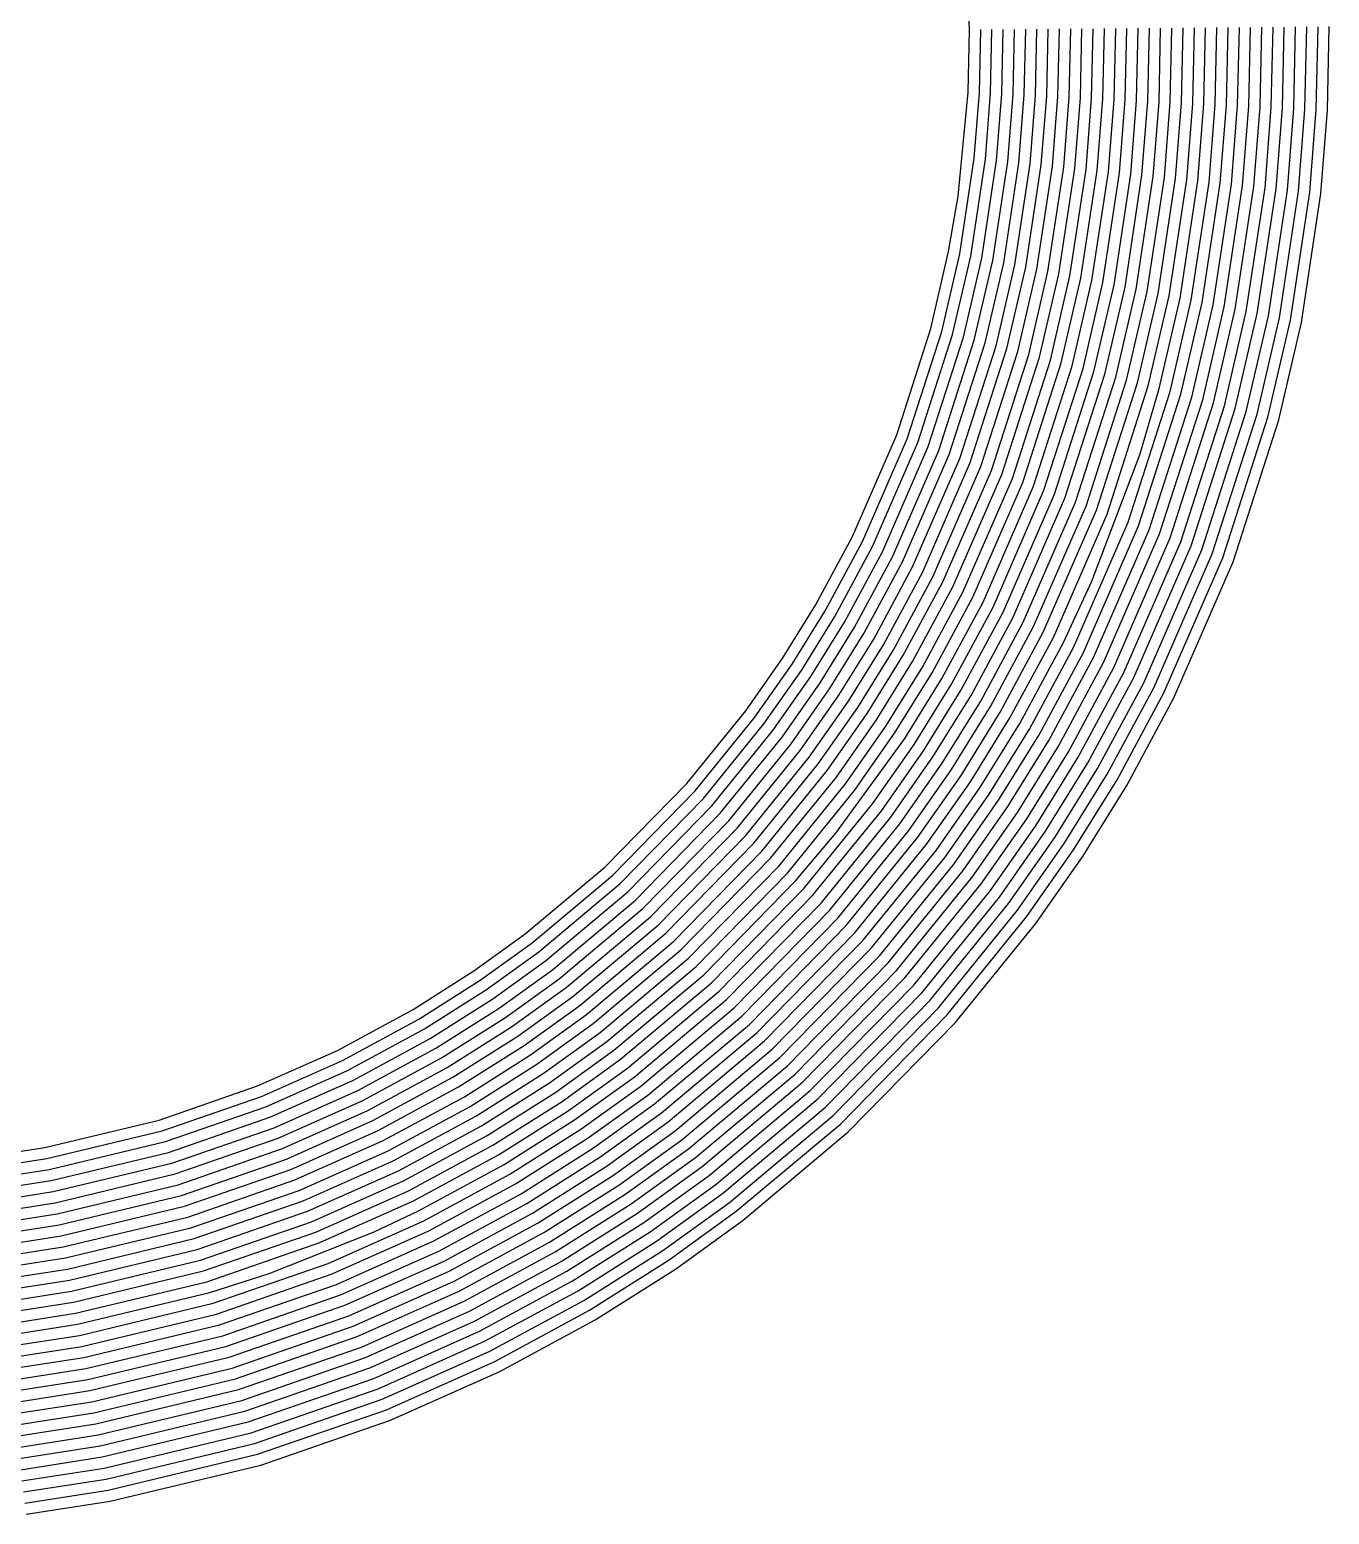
# Model space of a CAD drawing. Header units: metres. Extents: x -19 to 19, y -19.6 to 19.6.
# Drawn here: x -9.489 to -6.02, y 1.282 to 5.246 of the extents above; entities that cross this region are included whole.
import ezdxf

# ---------------------------------------------------------------- set-up
doc = ezdxf.new("R2010")
doc.units = ezdxf.units.M

msp = doc.modelspace()

# ---------------------------------------------------------------- linework, layer by layer
for p, q in [((-6.980494, 5.245458, 0.630214), (-6.988592, 5.451476, 0.623865)), ((-6.984186, 5.078977, 0.635103), (-6.980494, 5.245458, 0.630214)), ((-6.954212, 5.077472, 0.635145), (-6.950481, 5.245715, 0.630204)), ((-6.924238, 5.075966, 0.635187), (-6.920468, 5.245971, 0.630195)), ((-6.894264, 5.074461, 0.635229), (-6.890454, 5.246228, 0.630186)), ((-6.86429, 5.072956, 0.635271), (-6.860441, 5.246484, 0.630177)), ((-6.834316, 5.071451, 0.635313), (-6.830428, 5.246741, 0.630167)), ((-6.804342, 5.069946, 0.635355), (-6.800415, 5.246998, 0.630158)), ((-6.774368, 5.068441, 0.635397), (-6.770402, 5.247254, 0.630149)), ((-6.744394, 5.066936, 0.635439), (-6.740389, 5.247511, 0.63014)), ((-6.71442, 5.065431, 0.635481), (-6.710376, 5.247767, 0.63013)), ((-6.684446, 5.063926, 0.635523), (-6.680363, 5.248024, 0.630121)), ((-6.654472, 5.06242, 0.635565), (-6.65035, 5.24828, 0.630112)), ((-6.624498, 5.060915, 0.635607), (-6.620337, 5.248537, 0.630103)), ((-6.594524, 5.05941, 0.635649), (-6.590324, 5.248794, 0.630093)), ((-6.56455, 5.057905, 0.635691), (-6.560311, 5.24905, 0.630084)), ((-6.534576, 5.0564, 0.635733), (-6.530298, 5.249307, 0.630075)), ((-6.504602, 5.054895, 0.635775), (-6.500285, 5.249563, 0.630066)), ((-6.474628, 5.05339, 0.635817), (-6.470272, 5.24982, 0.630056)), ((-6.444654, 5.051885, 0.635859), (-6.440259, 5.250076, 0.630047)), ((-6.41468, 5.050379, 0.635901), (-6.410246, 5.250333, 0.630038)), ((-6.384706, 5.048874, 0.635943), (-6.380232, 5.250589, 0.630029)), ((-6.354732, 5.047369, 0.635985), (-6.350219, 5.250846, 0.630019)), ((-6.324758, 5.045864, 0.636027), (-6.320206, 5.251103, 0.63001)), ((-6.294784, 5.044359, 0.636069), (-6.290193, 5.251359, 0.630001)), ((-6.26481, 5.042854, 0.636111), (-6.26018, 5.251616, 0.629992)), ((-6.234836, 5.041349, 0.636153), (-6.230167, 5.251872, 0.629982)), ((-6.204862, 5.039844, 0.636195), (-6.200154, 5.252129, 0.629973)), ((-6.174888, 5.038339, 0.636237), (-6.170141, 5.252385, 0.629964)), ((-6.144914, 5.036833, 0.636279), (-6.140128, 5.252642, 0.629954)), ((-6.11494, 5.035328, 0.636321), (-6.110115, 5.252899, 0.629945)), ((-6.084966, 5.033823, 0.636363), (-6.080102, 5.253155, 0.629936)), ((-6.054992, 5.032318, 0.636405), (-6.050089, 5.253412, 0.629927)), ((-6.025018, 5.030813, 0.636447), (-6.020076, 5.253668, 0.629917)), ((-7.010901, 4.80127, 0.642869), (-6.984186, 5.078977, 0.635103)), ((-6.96791, 4.902771, 0.640074), (-6.954212, 5.077472, 0.635145)), ((-6.938057, 4.899729, 0.640156), (-6.924238, 5.075966, 0.635187)), ((-6.908203, 4.896687, 0.640239), (-6.894264, 5.074461, 0.635229)), ((-6.87835, 4.893645, 0.640321), (-6.86429, 5.072956, 0.635271)), ((-6.848496, 4.890602, 0.640404), (-6.834316, 5.071451, 0.635313)), ((-6.818643, 4.88756, 0.640486), (-6.804342, 5.069946, 0.635355)), ((-6.788789, 4.884518, 0.640569), (-6.774368, 5.068441, 0.635397)), ((-6.758936, 4.881476, 0.640651), (-6.744394, 5.066936, 0.635439)), ((-6.729082, 4.878434, 0.640734), (-6.71442, 5.065431, 0.635481)), ((-6.699229, 4.875391, 0.640816), (-6.684446, 5.063926, 0.635523)), ((-6.669375, 4.872349, 0.640899), (-6.654472, 5.06242, 0.635565)), ((-6.639522, 4.869307, 0.640982), (-6.624498, 5.060915, 0.635607)), ((-6.609668, 4.866265, 0.641064), (-6.594524, 5.05941, 0.635649)), ((-6.579815, 4.863223, 0.641147), (-6.56455, 5.057905, 0.635691)), ((-6.549961, 4.86018, 0.641229), (-6.534576, 5.0564, 0.635733)), ((-6.520108, 4.857138, 0.641312), (-6.504602, 5.054895, 0.635775)), ((-6.490254, 4.854096, 0.641394), (-6.474628, 5.05339, 0.635817)), ((-6.460401, 4.851054, 0.641477), (-6.444654, 5.051885, 0.635859)), ((-6.430547, 4.848012, 0.641559), (-6.41468, 5.050379, 0.635901)), ((-6.400694, 4.844969, 0.641642), (-6.384706, 5.048874, 0.635943)), ((-6.370841, 4.841927, 0.641724), (-6.354732, 5.047369, 0.635985)), ((-6.340987, 4.838885, 0.641807), (-6.324758, 5.045864, 0.636027)), ((-6.311134, 4.835843, 0.641889), (-6.294784, 5.044359, 0.636069)), ((-6.28128, 4.832801, 0.641972), (-6.26481, 5.042854, 0.636111)), ((-6.251427, 4.829758, 0.642054), (-6.234836, 5.041349, 0.636153)), ((-6.221573, 4.826716, 0.642137), (-6.204862, 5.039844, 0.636195)), ((-6.19172, 4.823674, 0.642219), (-6.174888, 5.038339, 0.636237)), ((-6.161866, 4.820632, 0.642302), (-6.144914, 5.036833, 0.636279)), ((-6.132013, 4.81759, 0.642384), (-6.11494, 5.035328, 0.636321)), ((-6.102159, 4.814547, 0.642467), (-6.084966, 5.033823, 0.636363)), ((-6.072306, 4.811505, 0.642549), (-6.054992, 5.032318, 0.636405)), ((-6.042452, 4.808463, 0.642632), (-6.025018, 5.030813, 0.636447)), ((-7.00672, 4.647235, 0.646938), (-6.96791, 4.902771, 0.640074)), ((-6.977294, 4.641331, 0.647087), (-6.938057, 4.899729, 0.640156)), ((-6.947867, 4.635427, 0.647236), (-6.908203, 4.896687, 0.640239)), ((-6.918441, 4.629523, 0.647385), (-6.87835, 4.893645, 0.640321)), ((-6.889015, 4.623619, 0.647534), (-6.848496, 4.890602, 0.640404)), ((-6.859589, 4.617715, 0.647683), (-6.818643, 4.88756, 0.640486)), ((-6.830163, 4.611811, 0.647832), (-6.788789, 4.884518, 0.640569)), ((-6.800737, 4.605907, 0.647981), (-6.758936, 4.881476, 0.640651)), ((-6.771311, 4.600003, 0.64813), (-6.729082, 4.878434, 0.640734)), ((-6.741885, 4.594099, 0.648279), (-6.699229, 4.875391, 0.640816)), ((-6.712459, 4.588195, 0.648428), (-6.669375, 4.872349, 0.640899)), ((-6.683033, 4.582291, 0.648577), (-6.639522, 4.869307, 0.640982)), ((-6.653606, 4.576387, 0.648726), (-6.609668, 4.866265, 0.641064)), ((-6.62418, 4.570483, 0.648875), (-6.579815, 4.863223, 0.641147)), ((-6.594754, 4.564579, 0.649024), (-6.549961, 4.86018, 0.641229)), ((-6.565328, 4.558675, 0.649173), (-6.520108, 4.857138, 0.641312)), ((-6.535902, 4.552771, 0.649322), (-6.490254, 4.854096, 0.641394)), ((-6.506476, 4.546867, 0.649471), (-6.460401, 4.851054, 0.641477)), ((-6.47705, 4.540963, 0.64962), (-6.430547, 4.848012, 0.641559)), ((-6.447624, 4.535059, 0.649769), (-6.400694, 4.844969, 0.641642)), ((-6.418198, 4.529156, 0.649918), (-6.370841, 4.841927, 0.641724)), ((-6.388771, 4.523252, 0.650066), (-6.340987, 4.838885, 0.641807)), ((-6.359345, 4.517348, 0.650215), (-6.311134, 4.835843, 0.641889)), ((-7.036146, 4.653138, 0.646789), (-7.010901, 4.80127, 0.642869)), ((-6.329919, 4.511444, 0.650364), (-6.28128, 4.832801, 0.641972)), ((-6.300493, 4.50554, 0.650513), (-6.251427, 4.829758, 0.642054)), ((-6.271067, 4.499636, 0.650662), (-6.221573, 4.826716, 0.642137)), ((-6.241641, 4.493732, 0.650811), (-6.19172, 4.823674, 0.642219)), ((-6.212215, 4.487828, 0.65096), (-6.161866, 4.820632, 0.642302)), ((-6.182789, 4.481924, 0.651109), (-6.132013, 4.81759, 0.642384)), ((-6.153363, 4.47602, 0.651258), (-6.102159, 4.814547, 0.642467)), ((-6.123937, 4.470116, 0.651407), (-6.072306, 4.811505, 0.642549)), ((-6.09451, 4.464212, 0.651556), (-6.042452, 4.808463, 0.642632)), ((-7.083744, 4.447505, 0.651985), (-7.036146, 4.653138, 0.646789)), ((-7.054715, 4.439887, 0.652166), (-7.00672, 4.647235, 0.646938)), ((-7.025685, 4.432269, 0.652348), (-6.977294, 4.641331, 0.647087)), ((-6.996656, 4.424651, 0.652529), (-6.947867, 4.635427, 0.647236)), ((-6.967626, 4.417034, 0.65271), (-6.918441, 4.629523, 0.647385)), ((-6.938597, 4.409416, 0.652891), (-6.889015, 4.623619, 0.647534)), ((-6.909568, 4.401798, 0.653073), (-6.859589, 4.617715, 0.647683)), ((-6.880538, 4.39418, 0.653254), (-6.830163, 4.611811, 0.647832)), ((-6.851509, 4.386562, 0.653435), (-6.800737, 4.605907, 0.647981)), ((-6.822479, 4.378944, 0.653616), (-6.771311, 4.600003, 0.64813)), ((-6.79345, 4.371326, 0.653798), (-6.741885, 4.594099, 0.648279)), ((-6.76442, 4.363708, 0.653979), (-6.712459, 4.588195, 0.648428)), ((-6.735391, 4.356091, 0.65416), (-6.683033, 4.582291, 0.648577)), ((-6.706361, 4.348473, 0.654341), (-6.653606, 4.576387, 0.648726)), ((-6.677332, 4.340855, 0.654522), (-6.62418, 4.570483, 0.648875)), ((-6.648303, 4.333237, 0.654704), (-6.594754, 4.564579, 0.649024)), ((-6.619273, 4.325619, 0.654885), (-6.565328, 4.558675, 0.649173)), ((-6.590244, 4.318001, 0.655066), (-6.535902, 4.552771, 0.649322)), ((-6.561214, 4.310383, 0.655247), (-6.506476, 4.546867, 0.649471)), ((-6.532185, 4.302765, 0.655429), (-6.47705, 4.540963, 0.64962)), ((-6.503155, 4.295148, 0.65561), (-6.447624, 4.535059, 0.649769)), ((-6.474126, 4.28753, 0.655791), (-6.418198, 4.529156, 0.649918)), ((-6.445096, 4.279912, 0.655972), (-6.388771, 4.523252, 0.650066)), ((-6.416067, 4.272294, 0.656154), (-6.359345, 4.517348, 0.650215)), ((-6.387038, 4.264676, 0.656335), (-6.329919, 4.511444, 0.650364)), ((-6.358008, 4.257058, 0.656516), (-6.300493, 4.50554, 0.650513)), ((-6.328979, 4.24944, 0.656697), (-6.271067, 4.499636, 0.650662)), ((-6.299949, 4.241822, 0.656879), (-6.241641, 4.493732, 0.650811)), ((-6.27092, 4.234205, 0.65706), (-6.212215, 4.487828, 0.65096)), ((-6.24189, 4.226587, 0.657241), (-6.182789, 4.481924, 0.651109)), ((-7.17487, 4.164364, 0.658739), (-7.083744, 4.447505, 0.651985)), ((-7.146794, 4.15377, 0.658967), (-7.054715, 4.439887, 0.652166)), ((-6.212861, 4.218969, 0.657422), (-6.153363, 4.47602, 0.651258)), ((-6.183832, 4.211351, 0.657603), (-6.123937, 4.470116, 0.651407)), ((-6.154802, 4.203733, 0.657785), (-6.09451, 4.464212, 0.651556)), ((-7.118717, 4.143176, 0.659195), (-7.025685, 4.432269, 0.652348)), ((-7.090641, 4.132582, 0.659423), (-6.996656, 4.424651, 0.652529)), ((-7.062565, 4.121989, 0.65965), (-6.967626, 4.417034, 0.65271)), ((-7.034489, 4.111395, 0.659878), (-6.938597, 4.409416, 0.652891)), ((-7.006412, 4.100801, 0.660106), (-6.909568, 4.401798, 0.653073)), ((-6.978336, 4.090207, 0.660334), (-6.880538, 4.39418, 0.653254)), ((-6.95026, 4.079613, 0.660562), (-6.851509, 4.386562, 0.653435)), ((-6.922184, 4.069019, 0.660789), (-6.822479, 4.378944, 0.653616)), ((-6.894108, 4.058425, 0.661017), (-6.79345, 4.371326, 0.653798)), ((-6.866031, 4.047831, 0.661245), (-6.76442, 4.363708, 0.653979)), ((-6.837955, 4.037237, 0.661473), (-6.735391, 4.356091, 0.65416)), ((-6.809879, 4.026643, 0.6617), (-6.706361, 4.348473, 0.654341)), ((-6.781803, 4.016049, 0.661928), (-6.677332, 4.340855, 0.654522)), ((-6.753726, 4.005455, 0.662156), (-6.648303, 4.333237, 0.654704)), ((-6.72565, 3.994861, 0.662384), (-6.619273, 4.325619, 0.654885)), ((-6.697574, 3.984267, 0.662612), (-6.590244, 4.318001, 0.655066)), ((-6.669498, 3.973673, 0.662839), (-6.561214, 4.310383, 0.655247)), ((-6.641421, 3.963079, 0.663067), (-6.532185, 4.302765, 0.655429)), ((-6.613345, 3.952485, 0.663295), (-6.503155, 4.295148, 0.65561)), ((-6.525264, 4.113678, 0.659796), (-6.474126, 4.28753, 0.655791)), ((-6.557193, 3.931297, 0.663751), (-6.445096, 4.279912, 0.655972)), ((-6.529117, 3.920703, 0.663978), (-6.416067, 4.272294, 0.656154)), ((-6.50104, 3.910109, 0.664206), (-6.387038, 4.264676, 0.656335)), ((-6.472964, 3.899515, 0.664434), (-6.358008, 4.257058, 0.656516)), ((-6.444888, 3.888921, 0.664662), (-6.328979, 4.24944, 0.656697)), ((-6.416812, 3.878327, 0.66489), (-6.299949, 4.241822, 0.656879)), ((-6.388735, 3.867733, 0.665117), (-6.27092, 4.234205, 0.65706)), ((-6.360659, 3.857139, 0.665345), (-6.24189, 4.226587, 0.657241)), ((-6.332583, 3.846545, 0.665573), (-6.212861, 4.218969, 0.657422)), ((-6.304507, 3.835951, 0.665801), (-6.183832, 4.211351, 0.657603)), ((-6.276431, 3.825357, 0.666029), (-6.154802, 4.203733, 0.657785)), ((-7.293217, 3.892416, 0.664667), (-7.17487, 4.164364, 0.658739)), ((-7.266388, 3.878967, 0.664929), (-7.146794, 4.15377, 0.658967)), ((-7.239559, 3.865517, 0.665191), (-7.118717, 4.143176, 0.659195)), ((-7.212729, 3.852067, 0.665453), (-7.090641, 4.132582, 0.659423)), ((-7.1859, 3.838618, 0.665714), (-7.062565, 4.121989, 0.65965)), ((-7.159071, 3.825168, 0.665976), (-7.034489, 4.111395, 0.659878)), ((-7.132242, 3.811719, 0.666238), (-7.006412, 4.100801, 0.660106)), ((-7.105413, 3.798269, 0.6665), (-6.978336, 4.090207, 0.660334)), ((-6.653656, 3.773547, 0.666976), (-6.525264, 4.113678, 0.659796)), ((-7.078584, 3.784819, 0.666762), (-6.95026, 4.079613, 0.660562)), ((-7.051754, 3.77137, 0.667024), (-6.922184, 4.069019, 0.660789)), ((-7.024925, 3.75792, 0.667285), (-6.894108, 4.058425, 0.661017)), ((-6.998096, 3.744471, 0.667547), (-6.866031, 4.047831, 0.661245)), ((-6.971267, 3.731021, 0.667809), (-6.837955, 4.037237, 0.661473)), ((-6.944438, 3.717571, 0.668071), (-6.809879, 4.026643, 0.6617)), ((-6.917608, 3.704122, 0.668333), (-6.781803, 4.016049, 0.661928)), ((-6.890779, 3.690672, 0.668595), (-6.753726, 4.005455, 0.662156)), ((-6.86395, 3.677223, 0.668856), (-6.72565, 3.994861, 0.662384)), ((-6.837121, 3.663773, 0.669118), (-6.697574, 3.984267, 0.662612)), ((-6.810292, 3.650323, 0.66938), (-6.669498, 3.973673, 0.662839)), ((-6.783463, 3.636874, 0.669642), (-6.641421, 3.963079, 0.663067)), ((-6.756633, 3.623424, 0.669904), (-6.613345, 3.952485, 0.663295)), ((-6.702975, 3.596525, 0.670427), (-6.557193, 3.931297, 0.663751)), ((-7.392028, 3.708936, 0.668408), (-7.293217, 3.892416, 0.664667)), ((-6.676146, 3.583075, 0.670689), (-6.529117, 3.920703, 0.663978)), ((-6.649317, 3.569626, 0.670951), (-6.50104, 3.910109, 0.664206)), ((-6.622488, 3.556176, 0.671213), (-6.472964, 3.899515, 0.664434)), ((-6.595658, 3.542727, 0.671475), (-6.444888, 3.888921, 0.664662)), ((-7.366049, 3.693908, 0.668674), (-7.266388, 3.878967, 0.664929)), ((-7.34007, 3.678879, 0.668946), (-7.239559, 3.865517, 0.665191)), ((-7.31409, 3.663851, 0.669218), (-7.212729, 3.852067, 0.665453)), ((-6.568829, 3.529277, 0.671736), (-6.416812, 3.878327, 0.66489)), ((-6.542, 3.515827, 0.671998), (-6.388735, 3.867733, 0.665117)), ((-6.515171, 3.502378, 0.67226), (-6.360659, 3.857139, 0.665345)), ((-6.488342, 3.488928, 0.672522), (-6.332583, 3.846545, 0.665573)), ((-7.288111, 3.648822, 0.669489), (-7.1859, 3.838618, 0.665714)), ((-7.262132, 3.633794, 0.669761), (-7.159071, 3.825168, 0.665976)), ((-7.236153, 3.618765, 0.670033), (-7.132242, 3.811719, 0.666238)), ((-6.461512, 3.475479, 0.672784), (-6.304507, 3.835951, 0.665801)), ((-6.434683, 3.462029, 0.673046), (-6.276431, 3.825357, 0.666029)), ((-7.210174, 3.603737, 0.670305), (-7.105413, 3.798269, 0.6665)), ((-7.184195, 3.588708, 0.670576), (-7.078584, 3.784819, 0.666762)), ((-7.158216, 3.57368, 0.670848), (-7.051754, 3.77137, 0.667024)), ((-6.729804, 3.609975, 0.670165), (-6.653656, 3.773547, 0.666976)), ((-7.132237, 3.558651, 0.67112), (-7.024925, 3.75792, 0.667285)), ((-7.106257, 3.543623, 0.671391), (-6.998096, 3.744471, 0.667547)), ((-7.080278, 3.528594, 0.671663), (-6.971267, 3.731021, 0.667809)), ((-7.47922, 3.568369, 0.671102), (-7.392028, 3.708936, 0.668408)), ((-7.454164, 3.551853, 0.671383), (-7.366049, 3.693908, 0.668674)), ((-7.054299, 3.513566, 0.671935), (-6.944438, 3.717571, 0.668071)), ((-7.02832, 3.498538, 0.672206), (-6.917608, 3.704122, 0.668333)), ((-7.002341, 3.483509, 0.672478), (-6.890779, 3.690672, 0.668595)), ((-7.429107, 3.535336, 0.671664), (-7.34007, 3.678879, 0.668946)), ((-7.404051, 3.518819, 0.671945), (-7.31409, 3.663851, 0.669218)), ((-7.378995, 3.502303, 0.672226), (-7.288111, 3.648822, 0.669489)), ((-6.976362, 3.468481, 0.67275), (-6.86395, 3.677223, 0.668856)), ((-6.950383, 3.453452, 0.673022), (-6.837121, 3.663773, 0.669118)), ((-6.924404, 3.438424, 0.673293), (-6.810292, 3.650323, 0.66938)), ((-7.353939, 3.485786, 0.672507), (-7.262132, 3.633794, 0.669761)), ((-7.328883, 3.469269, 0.672788), (-7.236153, 3.618765, 0.670033)), ((-6.898425, 3.423395, 0.673565), (-6.783463, 3.636874, 0.669642)), ((-6.872445, 3.408367, 0.673837), (-6.756633, 3.623424, 0.669904)), ((-6.846466, 3.393338, 0.674108), (-6.729804, 3.609975, 0.670165)), ((-7.577694, 3.427683, 0.673683), (-7.47922, 3.568369, 0.671102)), ((-7.303826, 3.452753, 0.673069), (-7.210174, 3.603737, 0.670305)), ((-7.27877, 3.436236, 0.67335), (-7.184195, 3.588708, 0.670576)), ((-7.253714, 3.419719, 0.673631), (-7.158216, 3.57368, 0.670848)), ((-6.820487, 3.37831, 0.67438), (-6.702975, 3.596525, 0.670427)), ((-6.794508, 3.363281, 0.674652), (-6.676146, 3.583075, 0.670689)), ((-6.768529, 3.348253, 0.674923), (-6.649317, 3.569626, 0.670951)), ((-7.553512, 3.409918, 0.673966), (-7.454164, 3.551853, 0.671383)), ((-7.529329, 3.392153, 0.67425), (-7.429107, 3.535336, 0.671664)), ((-7.228658, 3.403203, 0.673912), (-7.132237, 3.558651, 0.67112)), ((-7.203602, 3.386686, 0.674193), (-7.106257, 3.543623, 0.671391)), ((-7.178545, 3.370169, 0.674474), (-7.080278, 3.528594, 0.671663)), ((-6.74255, 3.333224, 0.675195), (-6.622488, 3.556176, 0.671213)), ((-6.716571, 3.318196, 0.675467), (-6.595658, 3.542727, 0.671475)), ((-6.690592, 3.303167, 0.675739), (-6.568829, 3.529277, 0.671736)), ((-7.505147, 3.374387, 0.674533), (-7.404051, 3.518819, 0.671945)), ((-7.480964, 3.356622, 0.674816), (-7.378995, 3.502303, 0.672226)), ((-7.153489, 3.353653, 0.674754), (-7.054299, 3.513566, 0.671935)), ((-7.128433, 3.337136, 0.675035), (-7.02832, 3.498538, 0.672206)), ((-6.664612, 3.288139, 0.67601), (-6.542, 3.515827, 0.671998)), ((-6.638633, 3.27311, 0.676282), (-6.515171, 3.502378, 0.67226)), ((-6.612654, 3.258082, 0.676554), (-6.488342, 3.488928, 0.672522)), ((-7.456782, 3.338857, 0.675099), (-7.353939, 3.485786, 0.672507)), ((-7.4326, 3.321092, 0.675382), (-7.328883, 3.469269, 0.672788)), ((-7.408417, 3.303326, 0.675666), (-7.303826, 3.452753, 0.673069)), ((-7.103377, 3.320619, 0.675316), (-7.002341, 3.483509, 0.672478)), ((-7.07832, 3.304103, 0.675597), (-6.976362, 3.468481, 0.67275)), ((-7.053264, 3.287586, 0.675878), (-6.950383, 3.453452, 0.673022)), ((-6.586675, 3.243053, 0.676825), (-6.461512, 3.475479, 0.672784)), ((-6.560696, 3.228025, 0.677097), (-6.434683, 3.462029, 0.673046)), ((-7.73531, 3.233518, 0.677052), (-7.577694, 3.427683, 0.673683)), ((-7.712907, 3.213549, 0.677339), (-7.553512, 3.409918, 0.673966)), ((-7.384235, 3.285561, 0.675949), (-7.27877, 3.436236, 0.67335)), ((-7.360052, 3.267796, 0.676232), (-7.253714, 3.419719, 0.673631)), ((-7.028208, 3.271069, 0.676159), (-6.924404, 3.438424, 0.673293)), ((-7.003152, 3.254552, 0.67644), (-6.898425, 3.423395, 0.673565)), ((-7.690503, 3.193581, 0.677626), (-7.529329, 3.392153, 0.67425)), ((-7.6681, 3.173612, 0.677913), (-7.505147, 3.374387, 0.674533)), ((-7.33587, 3.25003, 0.676515), (-7.228658, 3.403203, 0.673912)), ((-7.311687, 3.232265, 0.676799), (-7.203602, 3.386686, 0.674193)), ((-7.287505, 3.2145, 0.677082), (-7.178545, 3.370169, 0.674474)), ((-6.978096, 3.238036, 0.676721), (-6.872445, 3.408367, 0.673837)), ((-6.953039, 3.221519, 0.677002), (-6.846466, 3.393338, 0.674108)), ((-6.927983, 3.205002, 0.677283), (-6.820487, 3.37831, 0.67438)), ((-7.645696, 3.153644, 0.678201), (-7.480964, 3.356622, 0.674816)), ((-7.623293, 3.133676, 0.678488), (-7.456782, 3.338857, 0.675099)), ((-7.33708, 3.101061, 0.678961), (-7.153489, 3.353653, 0.674754)), ((-7.23914, 3.178969, 0.677648), (-7.128433, 3.337136, 0.675035)), ((-6.902927, 3.188486, 0.677564), (-6.794508, 3.363281, 0.674652)), ((-6.877871, 3.171969, 0.677845), (-6.768529, 3.348253, 0.674923)), ((-6.852815, 3.155452, 0.678126), (-6.74255, 3.333224, 0.675195)), ((-7.600889, 3.113707, 0.678775), (-7.4326, 3.321092, 0.675382)), ((-7.578486, 3.093739, 0.679062), (-7.408417, 3.303326, 0.675666)), ((-7.214957, 3.161204, 0.677931), (-7.103377, 3.320619, 0.675316)), ((-7.190775, 3.143439, 0.678215), (-7.07832, 3.304103, 0.675597)), ((-6.827758, 3.138936, 0.678407), (-6.716571, 3.318196, 0.675467)), ((-6.802702, 3.122419, 0.678687), (-6.690592, 3.303167, 0.675739)), ((-7.556083, 3.07377, 0.679349), (-7.384235, 3.285561, 0.675949)), ((-7.533679, 3.053802, 0.679637), (-7.360052, 3.267796, 0.676232)), ((-7.511276, 3.033833, 0.679924), (-7.33587, 3.25003, 0.676515)), ((-7.166592, 3.125673, 0.678498), (-7.053264, 3.287586, 0.675878)), ((-7.14241, 3.107908, 0.678781), (-7.028208, 3.271069, 0.676159)), ((-7.118227, 3.090143, 0.679064), (-7.003152, 3.254552, 0.67644)), ((-6.777646, 3.105902, 0.678968), (-6.664612, 3.288139, 0.67601)), ((-6.75259, 3.089386, 0.679249), (-6.638633, 3.27311, 0.676282)), ((-6.727534, 3.072869, 0.67953), (-6.612654, 3.258082, 0.676554)), ((-7.953597, 3.010117, 0.680581), (-7.73531, 3.233518, 0.677052)), ((-7.933301, 2.988019, 0.680862), (-7.712907, 3.213549, 0.677339)), ((-7.488872, 3.013865, 0.680211), (-7.311687, 3.232265, 0.676799)), ((-7.466469, 2.993897, 0.680498), (-7.287505, 3.2145, 0.677082)), ((-7.094045, 3.072377, 0.679347), (-6.978096, 3.238036, 0.676721)), ((-7.069863, 3.054612, 0.679631), (-6.953039, 3.221519, 0.677002)), ((-6.702477, 3.056352, 0.679811), (-6.586675, 3.243053, 0.676825)), ((-6.677421, 3.039836, 0.680092), (-6.560696, 3.228025, 0.677097)), ((-7.913004, 2.965921, 0.681142), (-7.690503, 3.193581, 0.677626)), ((-7.892707, 2.943823, 0.681423), (-7.6681, 3.173612, 0.677913)), ((-7.421662, 2.95396, 0.681072), (-7.23914, 3.178969, 0.677648)), ((-7.04568, 3.036847, 0.679914), (-6.927983, 3.205002, 0.677283)), ((-7.021498, 3.019081, 0.680197), (-6.902927, 3.188486, 0.677564)), ((-6.997315, 3.001316, 0.68048), (-6.877871, 3.171969, 0.677845)), ((-7.872411, 2.921724, 0.681703), (-7.645696, 3.153644, 0.678201)), ((-7.852114, 2.899626, 0.681983), (-7.623293, 3.133676, 0.678488)), ((-7.399259, 2.933991, 0.68136), (-7.214957, 3.161204, 0.677931)), ((-7.376855, 2.914023, 0.681647), (-7.190775, 3.143439, 0.678215)), ((-6.973133, 2.983551, 0.680763), (-6.852815, 3.155452, 0.678126)), ((-6.94895, 2.965786, 0.681047), (-6.827758, 3.138936, 0.678407)), ((-7.831817, 2.877528, 0.682264), (-7.600889, 3.113707, 0.678775)), ((-7.811521, 2.85543, 0.682544), (-7.578486, 3.093739, 0.679062)), ((-7.444066, 2.973928, 0.680785), (-7.33708, 3.101061, 0.678961)), ((-7.354452, 2.894054, 0.681934), (-7.166592, 3.125673, 0.678498)), ((-7.332049, 2.874086, 0.682221), (-7.14241, 3.107908, 0.678781)), ((-6.924768, 2.94802, 0.68133), (-6.802702, 3.122419, 0.678687)), ((-6.900585, 2.930255, 0.681613), (-6.777646, 3.105902, 0.678968)), ((-7.791224, 2.833332, 0.682825), (-7.556083, 3.07377, 0.679349)), ((-7.770927, 2.811234, 0.683105), (-7.533679, 3.053802, 0.679637)), ((-7.309645, 2.854118, 0.682508), (-7.118227, 3.090143, 0.679064)), ((-7.287242, 2.834149, 0.682796), (-7.094045, 3.072377, 0.679347)), ((-7.264838, 2.814181, 0.683083), (-7.069863, 3.054612, 0.679631)), ((-6.876403, 2.91249, 0.681896), (-6.75259, 3.089386, 0.679249)), ((-6.85222, 2.894724, 0.682179), (-6.727534, 3.072869, 0.67953)), ((-6.828038, 2.876959, 0.682463), (-6.702477, 3.056352, 0.679811)), ((-7.750631, 2.789135, 0.683385), (-7.511276, 3.033833, 0.679924)), ((-7.730334, 2.767037, 0.683666), (-7.488872, 3.013865, 0.680211)), ((-7.242435, 2.794212, 0.68337), (-7.04568, 3.036847, 0.679914)), ((-7.220031, 2.774244, 0.683657), (-7.021498, 3.019081, 0.680197)), ((-6.803855, 2.859194, 0.682746), (-6.677421, 3.039836, 0.680092)), ((-8.16642, 2.831538, 0.683187), (-7.953597, 3.010117, 0.680581)), ((-8.148248, 2.807656, 0.683456), (-7.933301, 2.988019, 0.680862)), ((-7.710037, 2.744939, 0.683946), (-7.466469, 2.993897, 0.680498)), ((-7.689741, 2.722841, 0.684227), (-7.444066, 2.973928, 0.680785)), ((-7.197628, 2.754275, 0.683944), (-6.997315, 3.001316, 0.68048)), ((-7.175225, 2.734307, 0.684231), (-6.973133, 2.983551, 0.680763)), ((-8.130075, 2.783775, 0.683726), (-7.913004, 2.965921, 0.681142)), ((-8.111903, 2.759894, 0.683996), (-7.892707, 2.943823, 0.681423)), ((-7.669444, 2.700743, 0.684507), (-7.421662, 2.95396, 0.681072)), ((-7.649147, 2.678645, 0.684787), (-7.399259, 2.933991, 0.68136)), ((-7.152821, 2.714339, 0.684519), (-6.94895, 2.965786, 0.681047)), ((-7.130418, 2.69437, 0.684806), (-6.924768, 2.94802, 0.68133)), ((-8.09373, 2.736013, 0.684266), (-7.872411, 2.921724, 0.681703)), ((-8.075558, 2.712132, 0.684535), (-7.852114, 2.899626, 0.681983)), ((-7.628851, 2.656546, 0.685068), (-7.376855, 2.914023, 0.681647)), ((-7.608554, 2.634448, 0.685348), (-7.354452, 2.894054, 0.681934)), ((-7.108014, 2.674402, 0.685093), (-6.900585, 2.930255, 0.681613)), ((-7.085611, 2.654433, 0.68538), (-6.876403, 2.91249, 0.681896)), ((-7.063208, 2.634465, 0.685667), (-6.85222, 2.894724, 0.682179)), ((-8.057385, 2.688251, 0.684805), (-7.831817, 2.877528, 0.682264)), ((-8.039213, 2.66437, 0.685075), (-7.811521, 2.85543, 0.682544)), ((-7.588257, 2.61235, 0.685629), (-7.332049, 2.874086, 0.682221)), ((-7.567961, 2.590252, 0.685909), (-7.309645, 2.854118, 0.682508)), ((-7.040804, 2.614497, 0.685954), (-6.828038, 2.876959, 0.682463)), ((-7.018401, 2.594528, 0.686242), (-6.803855, 2.859194, 0.682746)), ((-8.303463, 2.73285, 0.684543), (-8.16642, 2.831538, 0.683187)), ((-8.02104, 2.640488, 0.685345), (-7.791224, 2.833332, 0.682825)), ((-7.547664, 2.568154, 0.686189), (-7.287242, 2.834149, 0.682796)), ((-7.527367, 2.546055, 0.68647), (-7.264838, 2.814181, 0.683083)), ((-8.286659, 2.707983, 0.684805), (-8.148248, 2.807656, 0.683456)), ((-8.269855, 2.683116, 0.685067), (-8.130075, 2.783775, 0.683726)), ((-8.002868, 2.616607, 0.685614), (-7.770927, 2.811234, 0.683105)), ((-7.984695, 2.592726, 0.685884), (-7.750631, 2.789135, 0.683385)), ((-7.507071, 2.523957, 0.68675), (-7.242435, 2.794212, 0.68337)), ((-8.253051, 2.658249, 0.685328), (-8.111903, 2.759894, 0.683996)), ((-8.236247, 2.633382, 0.68559), (-8.09373, 2.736013, 0.684266)), ((-7.966523, 2.568845, 0.686154), (-7.730334, 2.767037, 0.683666)), ((-7.94835, 2.544964, 0.686424), (-7.710037, 2.744939, 0.683946)), ((-7.486774, 2.501859, 0.687031), (-7.220031, 2.774244, 0.683657)), ((-7.466477, 2.479761, 0.687311), (-7.197628, 2.754275, 0.683944)), ((-8.465598, 2.630228, 0.685844), (-8.303463, 2.73285, 0.684543)), ((-8.450417, 2.604333, 0.686097), (-8.286659, 2.707983, 0.684805)), ((-8.219444, 2.608515, 0.685851), (-8.075558, 2.712132, 0.684535)), ((-7.930178, 2.521083, 0.686694), (-7.689741, 2.722841, 0.684227)), ((-7.912005, 2.497201, 0.686963), (-7.669444, 2.700743, 0.684507)), ((-7.446181, 2.457663, 0.687591), (-7.175225, 2.734307, 0.684231)), ((-7.425884, 2.435565, 0.687872), (-7.152821, 2.714339, 0.684519)), ((-8.435236, 2.578439, 0.68635), (-8.269855, 2.683116, 0.685067)), ((-8.420055, 2.552545, 0.686602), (-8.253051, 2.658249, 0.685328)), ((-8.20264, 2.583648, 0.686113), (-8.057385, 2.688251, 0.684805)), ((-8.185836, 2.55878, 0.686374), (-8.039213, 2.66437, 0.685075)), ((-7.893833, 2.47332, 0.687233), (-7.649147, 2.678645, 0.684787)), ((-7.87566, 2.449439, 0.687503), (-7.628851, 2.656546, 0.685068)), ((-7.405588, 2.413466, 0.688152), (-7.130418, 2.69437, 0.684806)), ((-7.385291, 2.391368, 0.688433), (-7.108014, 2.674402, 0.685093)), ((-8.667685, 2.52084, 0.687192), (-8.465598, 2.630228, 0.685844)), ((-8.404874, 2.52665, 0.686855), (-8.236247, 2.633382, 0.68559)), ((-8.169032, 2.533913, 0.686636), (-8.02104, 2.640488, 0.685345)), ((-8.152228, 2.509046, 0.686897), (-8.002868, 2.616607, 0.685614)), ((-7.857488, 2.425558, 0.687773), (-7.608554, 2.634448, 0.685348)), ((-7.364994, 2.36927, 0.688713), (-7.085611, 2.654433, 0.68538)), ((-7.344698, 2.347172, 0.688994), (-7.063208, 2.634465, 0.685667)), ((-8.654138, 2.494061, 0.687431), (-8.450417, 2.604333, 0.686097)), ((-8.640591, 2.467282, 0.68767), (-8.435236, 2.578439, 0.68635)), ((-8.389692, 2.500756, 0.687108), (-8.219444, 2.608515, 0.685851)), ((-8.374511, 2.474862, 0.687361), (-8.20264, 2.583648, 0.686113)), ((-8.135425, 2.484179, 0.687159), (-7.984695, 2.592726, 0.685884)), ((-7.839315, 2.401677, 0.688042), (-7.588257, 2.61235, 0.685629)), ((-7.821143, 2.377796, 0.688312), (-7.567961, 2.590252, 0.685909)), ((-7.324401, 2.325074, 0.689274), (-7.040804, 2.614497, 0.685954)), ((-7.304104, 2.302976, 0.689554), (-7.018401, 2.594528, 0.686242)), ((-8.627045, 2.440502, 0.687909), (-8.420055, 2.552545, 0.686602)), ((-8.35933, 2.448967, 0.687613), (-8.185836, 2.55878, 0.686374)), ((-8.118621, 2.459312, 0.687421), (-7.966523, 2.568845, 0.686154)), ((-8.101817, 2.434445, 0.687682), (-7.94835, 2.544964, 0.686424)), ((-7.80297, 2.353914, 0.688582), (-7.547664, 2.568154, 0.686189)), ((-7.784798, 2.330033, 0.688852), (-7.527367, 2.546055, 0.68647)), ((-8.881074, 2.425844, 0.688295), (-8.667685, 2.52084, 0.687192)), ((-8.613498, 2.413723, 0.688148), (-8.404874, 2.52665, 0.686855)), ((-8.599952, 2.386944, 0.688387), (-8.389692, 2.500756, 0.687108)), ((-8.344149, 2.423073, 0.687866), (-8.169032, 2.533913, 0.686636)), ((-8.328968, 2.397179, 0.688119), (-8.152228, 2.509046, 0.686897)), ((-8.085013, 2.409578, 0.687944), (-7.930178, 2.521083, 0.686694)), ((-8.068209, 2.384711, 0.688205), (-7.912005, 2.497201, 0.686963)), ((-7.766625, 2.306152, 0.689121), (-7.507071, 2.523957, 0.68675)), ((-7.748453, 2.282271, 0.689391), (-7.486774, 2.501859, 0.687031)), ((-8.86998, 2.397964, 0.688523), (-8.654138, 2.494061, 0.687431)), ((-8.858886, 2.370084, 0.688751), (-8.640591, 2.467282, 0.68767)), ((-8.586405, 2.360164, 0.688627), (-8.374511, 2.474862, 0.687361)), ((-8.313787, 2.371284, 0.688372), (-8.135425, 2.484179, 0.687159)), ((-8.298606, 2.34539, 0.688625), (-8.118621, 2.459312, 0.687421)), ((-8.051405, 2.359844, 0.688467), (-7.893833, 2.47332, 0.687233)), ((-7.73028, 2.25839, 0.689661), (-7.466477, 2.479761, 0.687311)), ((-7.712108, 2.234509, 0.689931), (-7.446181, 2.457663, 0.687591)), ((-9.143696, 2.334884, 0.689292), (-8.881074, 2.425844, 0.688295)), ((-8.847791, 2.342205, 0.688979), (-8.627045, 2.440502, 0.687909)), ((-8.572859, 2.333385, 0.688866), (-8.35933, 2.448967, 0.687613)), ((-8.559312, 2.306606, 0.689105), (-8.344149, 2.423073, 0.687866)), ((-8.283425, 2.319496, 0.688877), (-8.101817, 2.434445, 0.687682)), ((-8.034602, 2.334977, 0.688728), (-7.87566, 2.449439, 0.687503)), ((-8.017798, 2.31011, 0.68899), (-7.857488, 2.425558, 0.687773)), ((-7.693935, 2.210627, 0.690201), (-7.425884, 2.435565, 0.687872)), ((-9.13521, 2.3061, 0.689508), (-8.86998, 2.397964, 0.688523)), ((-8.836697, 2.314325, 0.689207), (-8.613498, 2.413723, 0.688148)), ((-8.825603, 2.286445, 0.689435), (-8.599952, 2.386944, 0.688387)), ((-8.545766, 2.279826, 0.689344), (-8.328968, 2.397179, 0.688119)), ((-8.268244, 2.293601, 0.68913), (-8.085013, 2.409578, 0.687944)), ((-8.253063, 2.267707, 0.689383), (-8.068209, 2.384711, 0.688205)), ((-8.000994, 2.285243, 0.689251), (-7.839315, 2.401677, 0.688042)), ((-7.675763, 2.186746, 0.69047), (-7.405588, 2.413466, 0.688152)), ((-7.65759, 2.162865, 0.69074), (-7.385291, 2.391368, 0.688433)), ((-9.126725, 2.277317, 0.689723), (-8.858886, 2.370084, 0.688751)), ((-9.118239, 2.248533, 0.689939), (-8.847791, 2.342205, 0.688979)), ((-8.814509, 2.258565, 0.689663), (-8.586405, 2.360164, 0.688627)), ((-8.532219, 2.253047, 0.689583), (-8.313787, 2.371284, 0.688372)), ((-8.518672, 2.226268, 0.689822), (-8.298606, 2.34539, 0.688625)), ((-8.237882, 2.241813, 0.689636), (-8.051405, 2.359844, 0.688467)), ((-7.98419, 2.260376, 0.689513), (-7.821143, 2.377796, 0.688312)), ((-7.967386, 2.235509, 0.689775), (-7.80297, 2.353914, 0.688582)), ((-7.639418, 2.138984, 0.69101), (-7.364994, 2.36927, 0.688713)), ((-7.621245, 2.115103, 0.69128), (-7.344698, 2.347172, 0.688994)), ((-9.448481, 2.261772, 0.690064), (-9.143696, 2.334884, 0.689292)), ((-9.443032, 2.232261, 0.690269), (-9.13521, 2.3061, 0.689508)), ((-9.109753, 2.21975, 0.690154), (-8.836697, 2.314325, 0.689207)), ((-8.803415, 2.230685, 0.689891), (-8.572859, 2.333385, 0.688866)), ((-8.792321, 2.202805, 0.69012), (-8.559312, 2.306606, 0.689105)), ((-8.505126, 2.199488, 0.690061), (-8.283425, 2.319496, 0.688877)), ((-8.222701, 2.215918, 0.689888), (-8.034602, 2.334977, 0.688728)), ((-8.207519, 2.190024, 0.690141), (-8.017798, 2.31011, 0.68899)), ((-7.950583, 2.210642, 0.690036), (-7.784798, 2.330033, 0.688852)), ((-7.933779, 2.185775, 0.690298), (-7.766625, 2.306152, 0.689121)), ((-7.603073, 2.091222, 0.691549), (-7.324401, 2.325074, 0.689274)), ((-7.5849, 2.06734, 0.691819), (-7.304104, 2.302976, 0.689554)), ((-9.61858, 2.235207, 0.690335), (-9.448481, 2.261772, 0.690064)), ((-9.437582, 2.202749, 0.690473), (-9.126725, 2.277317, 0.689723)), ((-9.101268, 2.190966, 0.690369), (-8.825603, 2.286445, 0.689435)), ((-8.781227, 2.174925, 0.690348), (-8.545766, 2.279826, 0.689344)), ((-8.491579, 2.172709, 0.6903), (-8.268244, 2.293601, 0.68913)), ((-8.478033, 2.14593, 0.690539), (-8.253063, 2.267707, 0.689383)), ((-8.192338, 2.164129, 0.690394), (-8.000994, 2.285243, 0.689251)), ((-8.177157, 2.138235, 0.690647), (-7.98419, 2.260376, 0.689513)), ((-7.916975, 2.160908, 0.690559), (-7.748453, 2.282271, 0.689391)), ((-9.614827, 2.205431, 0.690535), (-9.443032, 2.232261, 0.690269)), ((-9.432133, 2.173237, 0.690677), (-9.118239, 2.248533, 0.689939)), ((-9.426684, 2.143725, 0.690881), (-9.109753, 2.21975, 0.690154)), ((-9.092782, 2.162183, 0.690585), (-8.814509, 2.258565, 0.689663)), ((-9.084296, 2.1334, 0.6908), (-8.803415, 2.230685, 0.689891)), ((-8.770133, 2.147046, 0.690576), (-8.532219, 2.253047, 0.689583)), ((-8.759039, 2.119166, 0.690804), (-8.518672, 2.226268, 0.689822)), ((-8.464486, 2.11915, 0.690778), (-8.237882, 2.241813, 0.689636)), ((-8.161976, 2.112341, 0.690899), (-7.967386, 2.235509, 0.689775)), ((-7.900171, 2.136041, 0.690821), (-7.73028, 2.25839, 0.689661)), ((-7.883367, 2.111174, 0.691082), (-7.712108, 2.234509, 0.689931)), ((-9.611073, 2.175654, 0.690735), (-9.437582, 2.202749, 0.690473)), ((-9.421234, 2.114213, 0.691085), (-9.101268, 2.190966, 0.690369)), ((-9.07581, 2.104616, 0.691016), (-8.792321, 2.202805, 0.69012)), ((-8.747945, 2.091286, 0.691032), (-8.505126, 2.199488, 0.690061)), ((-8.45094, 2.092371, 0.691018), (-8.222701, 2.215918, 0.689888)), ((-8.437393, 2.065592, 0.691257), (-8.207519, 2.190024, 0.690141)), ((-8.146795, 2.086446, 0.691152), (-7.950583, 2.210642, 0.690036)), ((-8.131614, 2.060552, 0.691405), (-7.933779, 2.185775, 0.690298)), ((-7.866564, 2.086307, 0.691344), (-7.693935, 2.210627, 0.690201)), ((-7.84976, 2.06144, 0.691605), (-7.675763, 2.186746, 0.69047)), ((-9.607319, 2.145877, 0.690935), (-9.432133, 2.173237, 0.690677)), ((-9.603565, 2.1161, 0.691135), (-9.426684, 2.143725, 0.690881)), ((-9.415785, 2.084701, 0.69129), (-9.092782, 2.162183, 0.690585)), ((-9.067325, 2.075833, 0.691231), (-8.781227, 2.174925, 0.690348)), ((-9.058839, 2.047049, 0.691446), (-8.770133, 2.147046, 0.690576)), ((-8.73685, 2.063406, 0.69126), (-8.491579, 2.172709, 0.6903)), ((-8.725756, 2.035526, 0.691488), (-8.478033, 2.14593, 0.690539)), ((-8.423847, 2.038812, 0.691496), (-8.192338, 2.164129, 0.690394)), ((-8.116433, 2.034658, 0.691658), (-7.916975, 2.160908, 0.690559)), ((-7.832956, 2.036573, 0.691867), (-7.65759, 2.162865, 0.69074)), ((-9.599812, 2.086324, 0.691335), (-9.421234, 2.114213, 0.691085)), ((-9.410336, 2.055189, 0.691494), (-9.084296, 2.1334, 0.6908)), ((-9.404886, 2.025677, 0.691698), (-9.07581, 2.104616, 0.691016)), ((-9.050353, 2.018266, 0.691662), (-8.759039, 2.119166, 0.690804)), ((-8.714662, 2.007646, 0.691716), (-8.464486, 2.11915, 0.690778)), ((-8.4103, 2.012033, 0.691735), (-8.177157, 2.138235, 0.690647)), ((-8.396753, 1.985254, 0.691974), (-8.161976, 2.112341, 0.690899)), ((-8.101252, 2.008763, 0.69191), (-7.900171, 2.136041, 0.690821)), ((-8.086071, 1.982869, 0.692163), (-7.883367, 2.111174, 0.691082)), ((-7.816152, 2.011706, 0.692129), (-7.639418, 2.138984, 0.69101)), ((-7.799348, 1.986839, 0.69239), (-7.621245, 2.115103, 0.69128)), ((-9.596058, 2.056547, 0.691535), (-9.415785, 2.084701, 0.69129)), ((-9.399437, 1.996165, 0.691902), (-9.067325, 2.075833, 0.691231)), ((-9.041868, 1.989482, 0.691877), (-8.747945, 2.091286, 0.691032)), ((-9.033382, 1.960699, 0.692093), (-8.73685, 2.063406, 0.69126)), ((-8.692474, 1.951887, 0.692173), (-8.437393, 2.065592, 0.691257)), ((-8.569686, 2.036404, 0.691498), (-8.45094, 2.092371, 0.691018)), ((-8.383207, 1.958474, 0.692213), (-8.146795, 2.086446, 0.691152)), ((-8.07089, 1.956975, 0.692416), (-7.866564, 2.086307, 0.691344)), ((-8.055709, 1.93108, 0.692669), (-7.84976, 2.06144, 0.691605)), ((-7.782545, 1.961972, 0.692652), (-7.603073, 2.091222, 0.691549)), ((-7.765741, 1.937105, 0.692913), (-7.5849, 2.06734, 0.691819)), ((-9.592304, 2.02677, 0.691736), (-9.410336, 2.055189, 0.691494)), ((-9.58855, 1.996993, 0.691936), (-9.404886, 2.025677, 0.691698)), ((-9.393988, 1.966654, 0.692107), (-9.058839, 2.047049, 0.691446)), ((-9.024896, 1.931916, 0.692308), (-8.725756, 2.035526, 0.691488)), ((-8.849697, 1.925233, 0.692363), (-8.569686, 2.036404, 0.691498)), ((-8.68138, 1.924007, 0.692401), (-8.423847, 2.038812, 0.691496)), ((-8.36966, 1.931695, 0.692452), (-8.131614, 2.060552, 0.691405)), ((-8.356114, 1.904916, 0.692691), (-8.116433, 2.034658, 0.691658)), ((-8.040527, 1.905186, 0.692921), (-7.832956, 2.036573, 0.691867)), ((-9.584797, 1.967217, 0.692136), (-9.399437, 1.996165, 0.691902)), ((-9.388538, 1.937142, 0.692311), (-9.050353, 2.018266, 0.691662)), ((-9.383089, 1.90763, 0.692515), (-9.041868, 1.989482, 0.691877)), ((-9.01641, 1.903132, 0.692523), (-8.714662, 2.007646, 0.691716)), ((-8.670286, 1.896127, 0.692629), (-8.4103, 2.012033, 0.691735)), ((-8.659192, 1.868247, 0.692857), (-8.396753, 1.985254, 0.691974)), ((-8.342567, 1.878136, 0.69293), (-8.101252, 2.008763, 0.69191)), ((-8.329021, 1.851357, 0.693169), (-8.086071, 1.982869, 0.692163)), ((-8.025346, 1.879292, 0.693174), (-7.816152, 2.011706, 0.692129)), ((-8.010165, 1.853397, 0.693427), (-7.799348, 1.986839, 0.69239)), ((-9.581043, 1.93744, 0.692336), (-9.393988, 1.966654, 0.692107)), ((-9.37764, 1.878118, 0.692719), (-9.033382, 1.960699, 0.692093)), ((-8.999439, 1.845565, 0.692954), (-8.692474, 1.951887, 0.692173)), ((-8.648098, 1.840367, 0.693085), (-8.383207, 1.958474, 0.692213)), ((-8.315474, 1.824578, 0.693408), (-8.07089, 1.956975, 0.692416)), ((-7.994984, 1.827503, 0.69368), (-7.782545, 1.961972, 0.692652)), ((-9.577289, 1.907663, 0.692536), (-9.388538, 1.937142, 0.692311)), ((-9.573535, 1.877886, 0.692736), (-9.383089, 1.90763, 0.692515)), ((-9.37219, 1.848606, 0.692923), (-9.024896, 1.931916, 0.692308)), ((-9.366741, 1.819094, 0.693128), (-9.01641, 1.903132, 0.692523)), ((-9.007925, 1.874349, 0.692739), (-8.849697, 1.925233, 0.692363)), ((-8.990953, 1.816782, 0.69317), (-8.68138, 1.924007, 0.692401)), ((-8.637004, 1.812488, 0.693313), (-8.36966, 1.931695, 0.692452)), ((-8.625909, 1.784608, 0.693541), (-8.356114, 1.904916, 0.692691)), ((-8.301928, 1.797798, 0.693648), (-8.055709, 1.93108, 0.692669)), ((-8.288381, 1.771019, 0.693887), (-8.040527, 1.905186, 0.692921)), ((-7.979803, 1.801609, 0.693932), (-7.765741, 1.937105, 0.692913)), ((-9.569782, 1.84811, 0.692936), (-9.37764, 1.878118, 0.692719)), ((-9.361292, 1.789582, 0.693332), (-9.007925, 1.874349, 0.692739)), ((-8.982468, 1.787999, 0.693385), (-8.670286, 1.896127, 0.692629)), ((-8.973982, 1.759215, 0.6936), (-8.659192, 1.868247, 0.692857)), ((-8.614815, 1.756728, 0.69377), (-8.342567, 1.878136, 0.69293)), ((-8.274834, 1.74424, 0.694126), (-8.025346, 1.879292, 0.693174)), ((-9.566028, 1.818333, 0.693136), (-9.37219, 1.848606, 0.692923)), ((-9.355842, 1.76007, 0.693536), (-8.999439, 1.845565, 0.692954)), ((-8.965496, 1.730432, 0.693816), (-8.648098, 1.840367, 0.693085)), ((-8.603721, 1.728848, 0.693998), (-8.329021, 1.851357, 0.693169)), ((-8.592627, 1.700968, 0.694226), (-8.315474, 1.824578, 0.693408)), ((-8.261288, 1.717461, 0.694365), (-8.010165, 1.853397, 0.693427)), ((-8.247741, 1.690681, 0.694604), (-7.994984, 1.827503, 0.69368)), ((-9.562274, 1.788556, 0.693336), (-9.366741, 1.819094, 0.693128)), ((-9.55852, 1.758779, 0.693536), (-9.361292, 1.789582, 0.693332)), ((-9.350393, 1.730558, 0.69374), (-8.990953, 1.816782, 0.69317)), ((-9.344944, 1.701046, 0.693944), (-8.982468, 1.787999, 0.693385)), ((-8.95701, 1.701648, 0.694031), (-8.637004, 1.812488, 0.693313)), ((-8.948525, 1.672865, 0.694247), (-8.625909, 1.784608, 0.693541)), ((-8.581533, 1.673088, 0.694454), (-8.301928, 1.797798, 0.693648)), ((-8.234195, 1.663902, 0.694843), (-7.979803, 1.801609, 0.693932)), ((-9.554766, 1.729003, 0.693737), (-9.355842, 1.76007, 0.693536)), ((-9.339494, 1.671535, 0.694149), (-8.973982, 1.759215, 0.6936)), ((-8.940039, 1.644081, 0.694462), (-8.614815, 1.756728, 0.69377)), ((-8.570439, 1.645209, 0.694682), (-8.288381, 1.771019, 0.693887)), ((-8.559345, 1.617329, 0.69491), (-8.274834, 1.74424, 0.694126)), ((-9.551013, 1.699226, 0.693937), (-9.350393, 1.730558, 0.69374)), ((-9.334045, 1.642023, 0.694353), (-8.965496, 1.730432, 0.693816)), ((-8.931553, 1.615298, 0.694677), (-8.603721, 1.728848, 0.693998)), ((-8.548251, 1.589449, 0.695138), (-8.261288, 1.717461, 0.694365)), ((-9.547259, 1.669449, 0.694137), (-9.344944, 1.701046, 0.693944)), ((-9.543505, 1.639672, 0.694337), (-9.339494, 1.671535, 0.694149)), ((-9.328596, 1.612511, 0.694557), (-8.95701, 1.701648, 0.694031)), ((-9.323146, 1.582999, 0.694761), (-8.948525, 1.672865, 0.694247)), ((-8.923068, 1.586515, 0.694893), (-8.592627, 1.700968, 0.694226)), ((-8.914582, 1.557731, 0.695108), (-8.581533, 1.673088, 0.694454)), ((-8.537157, 1.561569, 0.695366), (-8.247741, 1.690681, 0.694604)), ((-9.539751, 1.609896, 0.694537), (-9.334045, 1.642023, 0.694353)), ((-9.317697, 1.553487, 0.694966), (-8.940039, 1.644081, 0.694462)), ((-8.906096, 1.528948, 0.695324), (-8.570439, 1.645209, 0.694682)), ((-8.526063, 1.533689, 0.695595), (-8.234195, 1.663902, 0.694843)), ((-9.535998, 1.580119, 0.694737), (-9.328596, 1.612511, 0.694557)), ((-9.312248, 1.523975, 0.69517), (-8.931553, 1.615298, 0.694677)), ((-9.306798, 1.494463, 0.695374), (-8.923068, 1.586515, 0.694893)), ((-8.89761, 1.500164, 0.695539), (-8.559345, 1.617329, 0.69491)), ((-8.889125, 1.471381, 0.695754), (-8.548251, 1.589449, 0.695138)), ((-9.532244, 1.550342, 0.694937), (-9.323146, 1.582999, 0.694761)), ((-9.52849, 1.520565, 0.695137), (-9.317697, 1.553487, 0.694966)), ((-9.301349, 1.464951, 0.695578), (-8.914582, 1.557731, 0.695108)), ((-8.880639, 1.442598, 0.69597), (-8.537157, 1.561569, 0.695366)), ((-9.524736, 1.490789, 0.695337), (-9.312248, 1.523975, 0.69517)), ((-9.2959, 1.435439, 0.695782), (-8.906096, 1.528948, 0.695324)), ((-8.872153, 1.413814, 0.696185), (-8.526063, 1.533689, 0.695595)), ((-9.520983, 1.461012, 0.695537), (-9.306798, 1.494463, 0.695374)), ((-9.29045, 1.405928, 0.695987), (-8.89761, 1.500164, 0.695539)), ((-9.285001, 1.376416, 0.696191), (-8.889125, 1.471381, 0.695754)), ((-9.517229, 1.431235, 0.695738), (-9.301349, 1.464951, 0.695578)), ((-9.513475, 1.401458, 0.695938), (-9.2959, 1.435439, 0.695782)), ((-9.279552, 1.346904, 0.696395), (-8.880639, 1.442598, 0.69597)), ((-9.509721, 1.371682, 0.696138), (-9.29045, 1.405928, 0.695987)), ((-9.274102, 1.317392, 0.696599), (-8.872153, 1.413814, 0.696185)), ((-9.505968, 1.341905, 0.696338), (-9.285001, 1.376416, 0.696191)), ((-9.502214, 1.312128, 0.696538), (-9.279552, 1.346904, 0.696395)), ((-9.49846, 1.282351, 0.696738), (-9.274102, 1.317392, 0.696599))]:
    msp.add_line(p, q)

doc.saveas('drawing.dxf')
